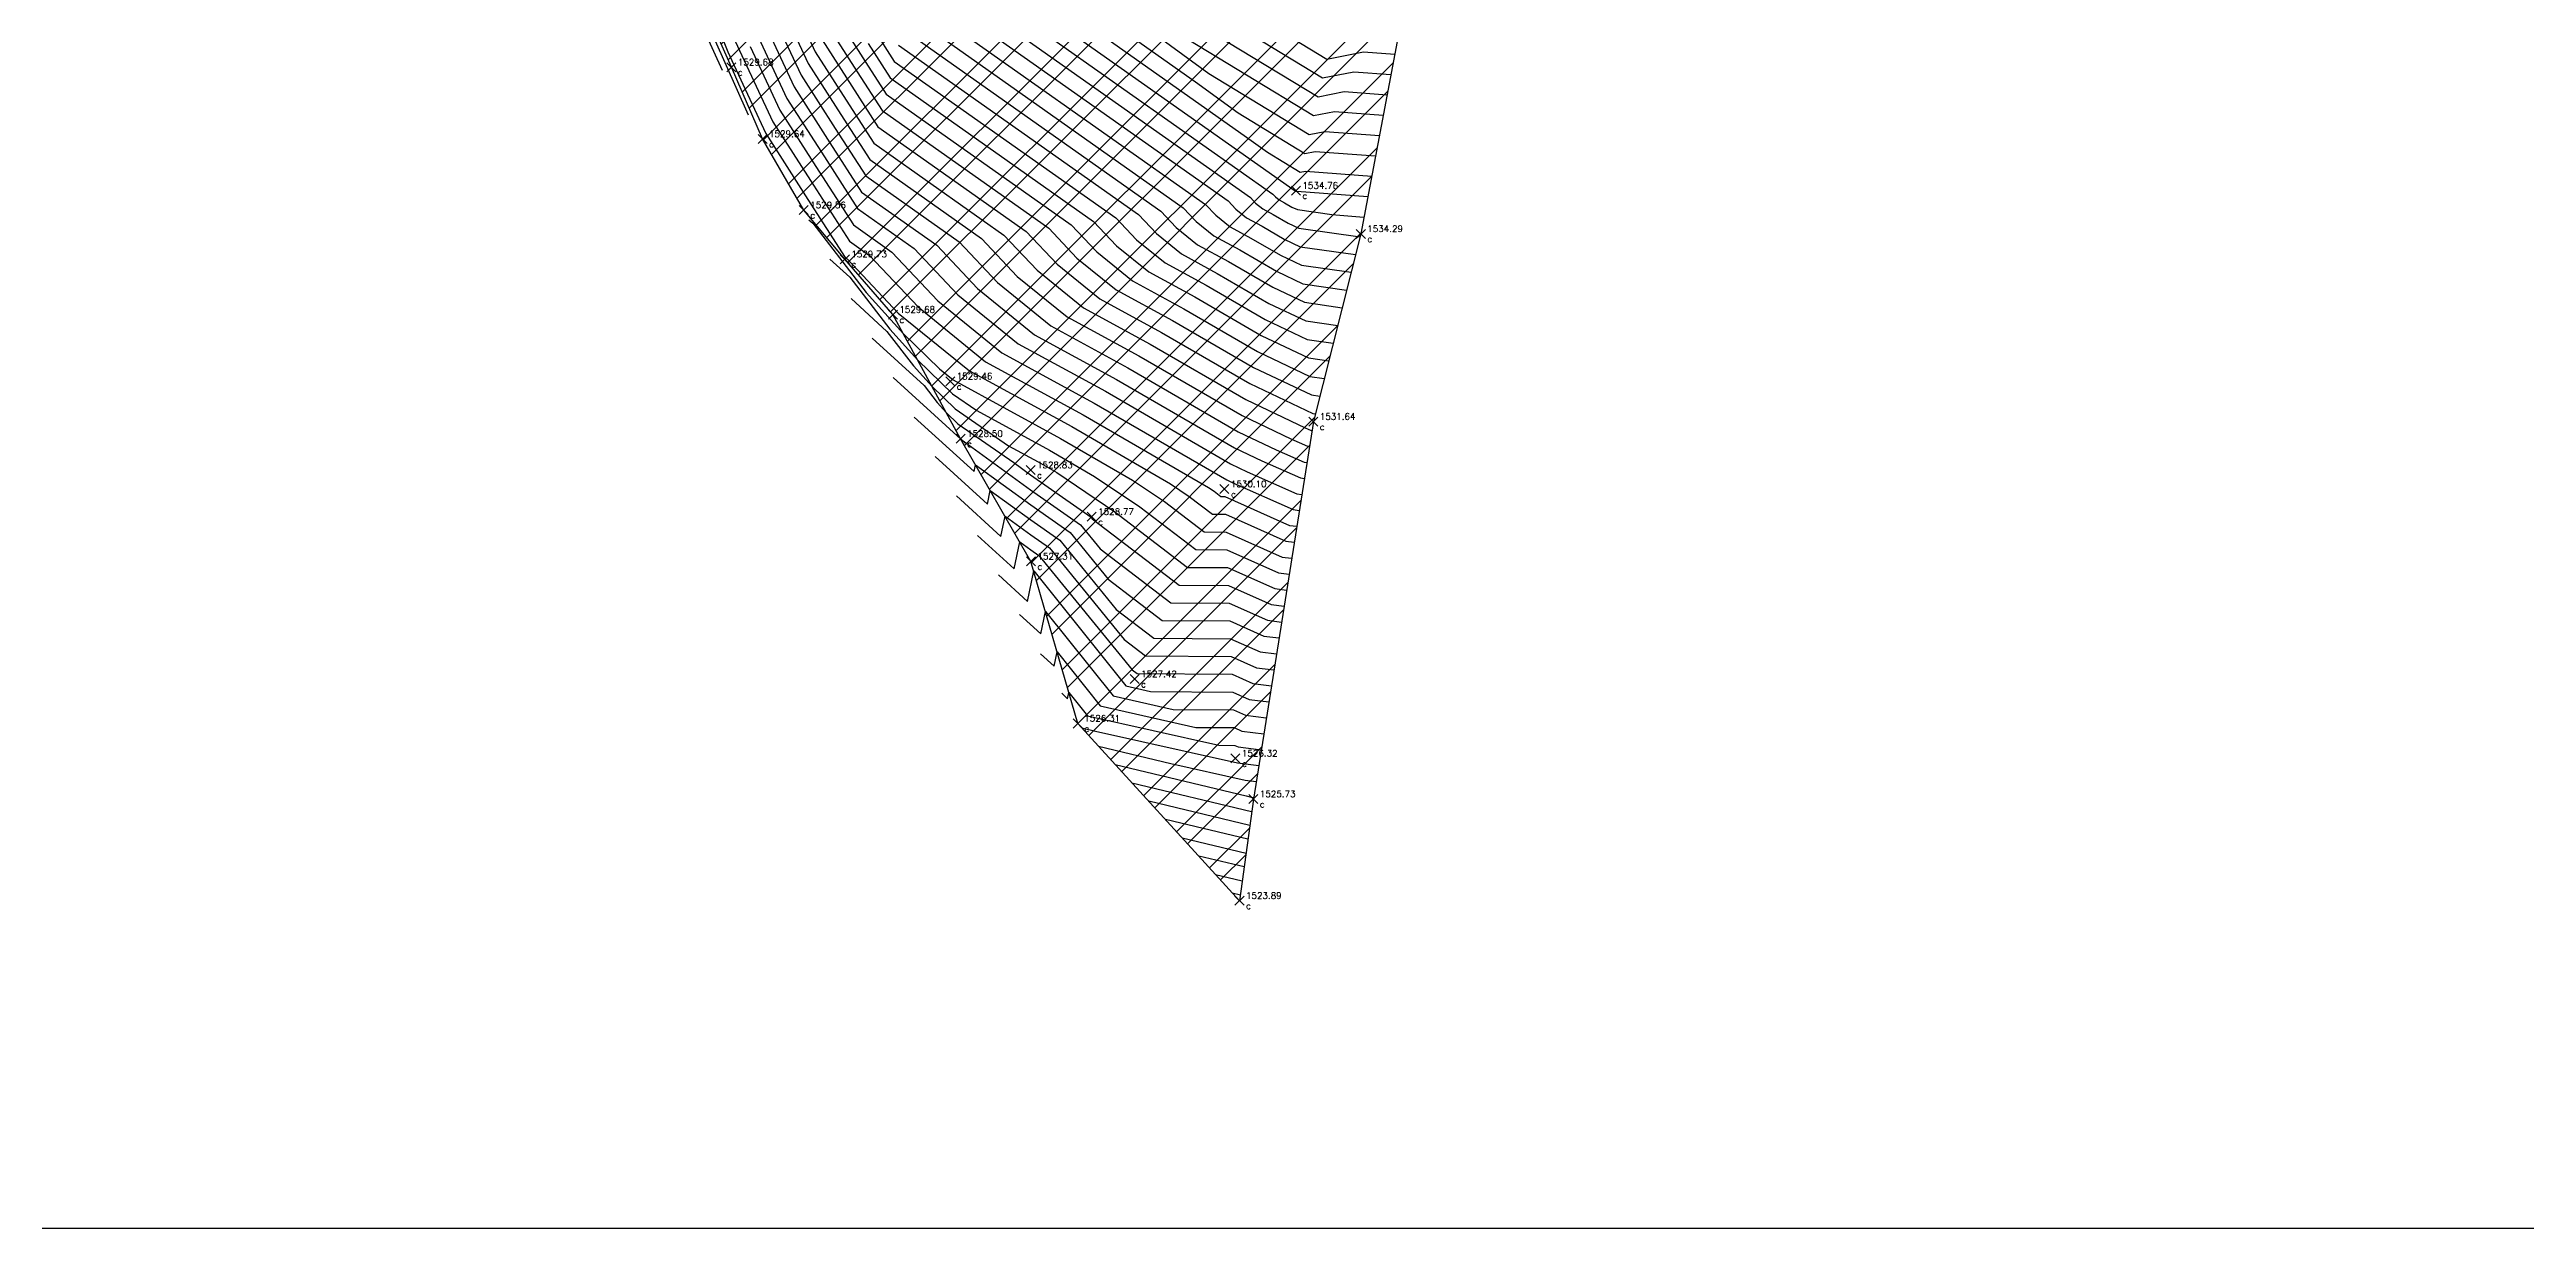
# Model space of a CAD drawing. Header units: metres. Extents: x 1097510 to 2158594, y 877039 to 1751652.
# Drawn here: x 1097671.1 to 1097767.7, y 877038.5 to 877084.5 of the extents above; entities that cross this region are included whole.
import ezdxf

# ---------------------------------------------------------------- set-up
doc = ezdxf.new("R2010")
doc.units = ezdxf.units.M
for name, color, linetype in [('C-TOPO-MAJR', 9, 'Continuous'), ('C-TOPO-MINR', 8, 'Continuous'), ('V-NODE', 1, 'Continuous'), ('V-NODE-TEXT', 11, 'Continuous')]:
    doc.layers.add(name, color=color, linetype=linetype)
doc.styles.get("Standard").update_dxf_attribs({"font": 'simplex.shx'})

# ---------------------------------------------------------------- blocks, each defined once
blk = doc.blocks.new('*U7')
at = {"color": 0, "linetype": 'ByBlock', "lineweight": -2, "transparency": 16777216}
for p, q in [((-0.71, -0.71), (0.71, 0.71)), ((-0.71, 0.71), (0.71, -0.71))]:
    blk.add_line(p, q, dxfattribs=at)

msp = doc.modelspace()

# ---------------------------------------------------------------- hatches: boundary and pattern name
at = {"transparency": 33554516}
h = msp.add_hatch(dxfattribs=at)
h.set_pattern_fill('ANSI32', color=3, scale=0.2)
h.paths.add_polyline_path([(1097729.469, 877182.53), (1097726.491, 877180.653), (1097717.986, 877167.963), (1097718.674, 877156.953), (1097720.55, 877148.199), (1097723.179, 877131.191), (1097727.699, 877108.578), (1097730.496, 877116.583), (1097732.202, 877140.482), (1097734.498, 877150.634), (1097729.913, 877165.817)])
h.paths.add_polyline_path([(1097684.838, 877112.8), (1097691.399, 877111.264), (1097694.98, 877110.431), (1097699.484, 877109.577), (1097707.255, 877107.95), (1097712.386, 877106.545), (1097724.844, 877103.697), (1097724.377, 877088.571), (1097722.256, 877077.336), (1097720.406, 877070.013), (1097718.066, 877055.292), (1097717.526, 877051.329), (1097711.22, 877058.241), (1097709.393, 877064.564), (1097706.649, 877069.346), (1097704.008, 877074.186), (1097702.134, 877076.348), (1097700.531, 877078.264), (1097698.925, 877081.038), (1097697.709, 877083.835)])

# ---------------------------------------------------------------- linework, layer by layer
at = {"color": 7}
msp.add_lwpolyline([(1097792.078, 877038.544), (1097509.867, 877038.544), (1097509.867, 877246.174), (1097792.078, 877246.174)], close=True, dxfattribs=at)
at = {"color": 7, "true_color": 0xf0f0f0, "elevation": 1524.878, "flags": 128}
msp.add_lwpolyline([(1097684.838, 877112.8), (1097691.399, 877111.264), (1097694.98, 877110.431), (1097699.484, 877109.577), (1097707.255, 877107.95), (1097712.386, 877106.545), (1097724.844, 877103.697), (1097724.377, 877088.571), (1097722.256, 877077.336), (1097720.406, 877070.013), (1097718.066, 877055.292), (1097717.526, 877051.329), (1097711.22, 877058.241), (1097709.393, 877064.564), (1097706.649, 877069.346), (1097704.008, 877074.186), (1097702.134, 877076.348), (1097700.531, 877078.264), (1097698.925, 877081.038), (1097697.709, 877083.835)], close=True, dxfattribs=at)
at = {"layer": 'C-TOPO-MAJR', "color": 32, "linetype": 'Continuous', "lineweight": -3, "flags": 128}
for points, elevation in [([(1097705.496, 877089.8), (1097717.796, 877081.115), (1097718.615, 877080.518), (1097719.894, 877079.74), (1097720.094, 877079.779), (1097722.68, 877079.582)], 1535), ([(1097704.858, 877087.249), (1097717.079, 877078.621), (1097717.381, 877078.302), (1097717.8, 877077.962), (1097718.405, 877077.632), (1097719.272, 877077.13), (1097719.891, 877076.836), (1097722.052, 877076.527)], 1534), ([(1097697.182, 877086.306), (1097698.12, 877084.29), (1097699.326, 877081.703), (1097700.907, 877079.234), (1097702.309, 877077.047), (1097703.092, 877076.494), (1097704.987, 877074.487), (1097707.625, 877072.348), (1097711.423, 877070.279), (1097716.316, 877067.443), (1097716.532, 877067.297), (1097716.801, 877067.092), (1097716.95, 877067.091), (1097719.47, 877065.966), (1097719.757, 877065.931)], 1530), ([(1097714.042, 877086.666), (1097720.587, 877082.684), (1097721.607, 877082.886), (1097723.28, 877082.758)], 1536), ([(1097699.408, 877085.714), (1097700.427, 877083.53), (1097701.762, 877081.445), (1097702.946, 877079.597), (1097706.589, 877077.026), (1097708.085, 877075.441), (1097710.169, 877073.751), (1097713.168, 877072.117), (1097717.474, 877069.622), (1097718.96, 877068.916), (1097720.041, 877068.434), (1097720.153, 877068.42)], 1531), ([(1097701.528, 877085.357), (1097702.617, 877083.655), (1097703.584, 877082.148), (1097710.086, 877077.558), (1097711.184, 877076.395), (1097712.713, 877075.155), (1097714.914, 877073.955), (1097718.074, 877072.124), (1097720.327, 877071.054), (1097720.657, 877071.007)], 1532), ([(1097704.221, 877084.698), (1097713.582, 877078.089), (1097714.282, 877077.348), (1097715.257, 877076.558), (1097716.659, 877075.794), (1097718.673, 877074.627), (1097720.109, 877073.945), (1097721.354, 877073.767)], 1533), ([(1097702.375, 877074.81), (1097703.775, 877073.535), (1097704.814, 877072.191), (1097705.538, 877071.383), (1097706.438, 877070.513), (1097708.52, 877069.071), (1097709.677, 877068.44), (1097710.395, 877068.024), (1097712.666, 877066.492), (1097715.495, 877064.329), (1097717.063, 877064.318), (1097718.899, 877063.499), (1097719.361, 877063.442)], 1529), ([(1097705.662, 877068.653), (1097707.697, 877066.8), (1097707.805, 877067.331), (1097709.386, 877066.183), (1097710.516, 877065.389), (1097712.716, 877062.692), (1097714.189, 877061.566), (1097717.176, 877061.545), (1097718.328, 877061.032), (1097718.966, 877060.952)], 1528), ([(1097708.949, 877062.496), (1097709.78, 877061.739), (1097709.958, 877062.61), (1097712.594, 877059.315), (1097714.939, 877058.789), (1097717.29, 877058.773), (1097717.757, 877058.564), (1097718.57, 877058.463)], 1527), ([(1097712.026, 877057.357), (1097714.848, 877056.678), (1097717.742, 877056.028), (1097718.174, 877055.974)], 1526), ([(1097717.852, 877053.723), (1097714.635, 877054.498)], 1525), ([(1097717.244, 877051.638), (1097717.558, 877051.562)], 1524)]:
    msp.add_lwpolyline(points, dxfattribs=dict(at, elevation=elevation))
at = {"layer": 'C-TOPO-MINR', "color": 8, "linetype": 'Continuous', "lineweight": -3, "flags": 128}
for points, elevation in [([(1097705.655, 877090.437), (1097715.811, 877083.267), (1097717.472, 877082.055), (1097720.068, 877080.476), (1097720.472, 877080.556), (1097722.83, 877080.376)], 1535.25), ([(1097705.337, 877089.162), (1097719.702, 877079.02), (1097719.704, 877079.017), (1097719.708, 877079.014), (1097719.714, 877079.011), (1097719.722, 877079.006), (1097719.728, 877079.004), (1097719.764, 877078.999), (1097722.53, 877078.788)], 1534.75), ([(1097711.756, 877089.741), (1097720.934, 877084.157), (1097722.364, 877084.439), (1097723.579, 877084.346)], 1536.5), ([(1097705.018, 877087.887), (1097717.953, 877078.754), (1097718.155, 877078.54), (1097718.436, 877078.312), (1097718.841, 877078.092), (1097719.422, 877077.755), (1097719.837, 877077.558), (1097722.226, 877077.217)], 1534.25), ([(1097705.177, 877088.524), (1097718.827, 877078.887), (1097718.93, 877078.779), (1097719.072, 877078.663), (1097719.277, 877078.552), (1097719.572, 877078.381), (1097719.782, 877078.281), (1097721.127, 877078.089), (1097722.38, 877077.994)], 1534.5), ([(1097712.899, 877088.204), (1097720.761, 877083.421), (1097721.986, 877083.662), (1097723.43, 877083.552)], 1536.25), ([(1097696.392, 877087.418), (1097697.565, 877084.435), (1097697.798, 877083.933), (1097699.051, 877081.246), (1097700.693, 877078.682), (1097702.149, 877076.409), (1097702.218, 877076.361), (1097704.212, 877074.249), (1097706.989, 877071.997), (1097710.986, 877069.819), (1097714.836, 877067.588), (1097715.565, 877067.096), (1097716.474, 877066.401), (1097716.978, 877066.398), (1097719.327, 877065.35), (1097719.658, 877065.308)], 1529.75), ([(1097696.066, 877086.557), (1097697.343, 877083.722)], 1529.25), ([(1097699.731, 877086.071), (1097700.702, 877083.987), (1097701.976, 877081.998), (1097703.105, 877080.235), (1097707.463, 877077.159), (1097708.86, 877075.679), (1097710.805, 877074.102), (1097713.605, 877072.577), (1097717.624, 877070.247), (1097719.525, 877069.345), (1097720.183, 877069.051), (1097720.252, 877069.042)], 1531.25), ([(1097700.053, 877086.427), (1097700.977, 877084.443), (1097702.19, 877082.55), (1097703.265, 877080.873), (1097708.337, 877077.292), (1097709.635, 877075.918), (1097711.441, 877074.453), (1097714.041, 877073.036), (1097717.774, 877070.873), (1097720.09, 877069.773), (1097720.326, 877069.668), (1097720.351, 877069.665)], 1531.5), ([(1097704.54, 877085.974), (1097715.331, 877078.355), (1097715.831, 877077.825), (1097716.528, 877077.26), (1097717.532, 877076.713), (1097718.973, 877075.878), (1097720, 877075.39), (1097721.703, 877075.147)], 1533.5), ([(1097704.699, 877086.611), (1097716.205, 877078.488), (1097716.606, 877078.064), (1097717.164, 877077.611), (1097717.968, 877077.173), (1097719.122, 877076.504), (1097719.946, 877076.113), (1097721.877, 877075.837)], 1533.75), ([(1097697.019, 877084.978), (1097698.368, 877081.984)], 1529.5), ([(1097698.764, 877085.002), (1097699.876, 877082.616), (1097701.334, 877080.34), (1097702.627, 877078.322), (1097704.84, 877076.76), (1097706.536, 877074.964), (1097708.897, 877073.05), (1097712.295, 877071.198), (1097717.175, 877068.371), (1097717.83, 877068.059), (1097719.755, 877067.2), (1097719.955, 877067.175)], 1530.5), ([(1097699.086, 877085.358), (1097700.152, 877083.073), (1097701.548, 877080.892), (1097702.787, 877078.96), (1097705.715, 877076.893), (1097707.311, 877075.203), (1097709.533, 877073.401), (1097712.732, 877071.657), (1097717.325, 877068.996), (1097718.395, 877068.488), (1097719.898, 877067.817), (1097720.054, 877067.798)], 1530.75), ([(1097701.803, 877085.813), (1097702.831, 877084.208), (1097703.743, 877082.786), (1097710.96, 877077.691), (1097711.958, 877076.633), (1097713.349, 877075.506), (1097715.35, 877074.415), (1097718.224, 877072.75), (1097720.273, 877071.776), (1097720.831, 877071.697)], 1532.25), ([(1097703.259, 877085.313), (1097704.062, 877084.061), (1097712.708, 877077.956), (1097713.508, 877077.11), (1097714.621, 877076.207), (1097716.223, 877075.334), (1097718.523, 877074.001), (1097720.164, 877073.222), (1097721.18, 877073.077)], 1532.75), ([(1097704.38, 877085.336), (1097714.456, 877078.222), (1097715.057, 877077.587), (1097715.893, 877076.909), (1097717.096, 877076.253), (1097718.823, 877075.253), (1097720.055, 877074.667), (1097721.529, 877074.457)], 1533.25), ([(1097713.826, 877085.419), (1097716.329, 877083.592), (1097720.241, 877081.212), (1097720.851, 877081.332), (1097722.98, 877081.17)], 1535.5), ([(1097715.185, 877085.129), (1097720.414, 877081.948), (1097721.229, 877082.109), (1097723.13, 877081.964)], 1535.75), ([(1097698.442, 877084.646), (1097699.601, 877082.16), (1097701.12, 877079.787), (1097702.468, 877077.684), (1097703.966, 877076.627), (1097705.762, 877074.726), (1097708.261, 877072.699), (1097711.859, 877070.738), (1097717.025, 877067.745), (1097717.266, 877067.631), (1097719.612, 877066.583), (1097719.856, 877066.553)], 1530.25), ([(1097701.253, 877084.9), (1097702.403, 877083.103), (1097703.424, 877081.51), (1097709.211, 877077.425), (1097710.409, 877076.156), (1097712.077, 877074.804), (1097714.477, 877073.496), (1097717.924, 877071.499), (1097720.382, 877070.331), (1097720.483, 877070.317)], 1531.75), ([(1097703.045, 877084.761), (1097703.902, 877083.423), (1097711.834, 877077.823), (1097712.733, 877076.872), (1097713.985, 877075.857), (1097715.786, 877074.875), (1097718.373, 877073.376), (1097720.218, 877072.499), (1097721.006, 877072.387)], 1532.5), ([(1097700.732, 877077.888), (1097700.884, 877077.75), (1097702.968, 877075.054), (1097704.419, 877073.432), (1097705.82, 877072.079), (1097706.353, 877071.646), (1097710.55, 877069.359), (1097713.356, 877067.734), (1097714.599, 877066.894), (1097716.148, 877065.71), (1097717.007, 877065.705), (1097719.184, 877064.733), (1097719.559, 877064.686)], 1529.5), ([(1097701.553, 877076.349), (1097702.329, 877075.643), (1097703.891, 877073.623), (1097704.979, 877072.407), (1097706.332, 877071.1), (1097707.275, 877070.447), (1097710.114, 877068.9), (1097711.876, 877067.879), (1097713.632, 877066.693), (1097715.821, 877065.02), (1097717.035, 877065.011), (1097719.042, 877064.116), (1097719.46, 877064.064)], 1529.25), ([(1097703.197, 877073.271), (1097705.221, 877071.428), (1097705.737, 877070.76), (1097706.097, 877070.358), (1097706.544, 877069.926), (1097708.722, 877068.417), (1097709.378, 877067.941), (1097711.735, 877066.284), (1097711.781, 877066.228), (1097715.168, 877063.638), (1097717.091, 877063.625), (1097718.756, 877062.882), (1097719.263, 877062.819)], 1528.75), ([(1097704.018, 877071.731), (1097706.655, 877069.331), (1097706.656, 877069.334), (1097709.38, 877067.355), (1097711.329, 877065.986), (1097712.093, 877065.049), (1097714.842, 877062.948), (1097717.12, 877062.932), (1097718.613, 877062.265), (1097719.164, 877062.197)], 1528.5), ([(1097704.84, 877070.192), (1097707.176, 877068.065), (1097707.23, 877068.333), (1097709.383, 877066.769), (1097710.922, 877065.687), (1097712.404, 877063.871), (1097714.515, 877062.257), (1097717.148, 877062.239), (1097718.471, 877061.648), (1097719.065, 877061.575)], 1528.25), ([(1097706.484, 877067.113), (1097708.218, 877065.535), (1097708.38, 877066.33), (1097709.388, 877065.598), (1097710.11, 877065.09), (1097713.027, 877061.514), (1097713.862, 877060.875), (1097717.205, 877060.852), (1097718.185, 877060.415), (1097718.867, 877060.33)], 1527.75), ([(1097707.305, 877065.574), (1097708.739, 877064.269), (1097708.954, 877065.329), (1097709.391, 877065.012), (1097709.703, 877064.792), (1097713.339, 877060.335), (1097713.536, 877060.185), (1097717.233, 877060.159), (1097718.042, 877059.798), (1097718.768, 877059.708)], 1527.5), ([(1097708.127, 877064.035), (1097709.26, 877063.004), (1097709.501, 877064.191), (1097713.091, 877059.703), (1097714.05, 877059.488), (1097717.261, 877059.466), (1097717.9, 877059.181), (1097718.669, 877059.086)], 1527.25), ([(1097709.77, 877060.956), (1097710.301, 877060.473), (1097710.414, 877061.029), (1097712.097, 877058.926), (1097715.828, 877058.09), (1097717.318, 877058.08), (1097717.614, 877057.947), (1097718.471, 877057.841)], 1526.75), ([(1097710.592, 877059.417), (1097710.822, 877059.208), (1097710.871, 877059.449), (1097711.6, 877058.538), (1097716.716, 877057.391), (1097717.346, 877057.386), (1097717.471, 877057.331), (1097718.372, 877057.219)], 1526.5), ([(1097711.374, 877058.072), (1097711.913, 877057.943), (1097717.446, 877056.699), (1097718.273, 877056.596)], 1526.25), ([(1097712.678, 877056.642), (1097717.784, 877055.413), (1097718.038, 877055.356), (1097718.075, 877055.352)], 1525.75), ([(1097713.331, 877055.927), (1097717.999, 877054.804)], 1525.5), ([(1097717.926, 877054.263), (1097713.983, 877055.213)], 1525.25), ([(1097715.287, 877053.783), (1097717.779, 877053.183)], 1524.75), ([(1097717.705, 877052.643), (1097715.94, 877053.068)], 1524.5), ([(1097716.592, 877052.353), (1097717.631, 877052.103)], 1524.25)]:
    msp.add_lwpolyline(points, dxfattribs=dict(at, elevation=elevation))

# ---------------------------------------------------------------- block references
at = {"layer": 'V-NODE', "xscale": 0.25, "yscale": 0.25, "zscale": 0.25}
for p in [(1097697.709, 877083.835, 1529.681), (1097698.925, 877081.038, 1529.636), (1097719.726, 877079.024, 1534.757), (1097700.531, 877078.264, 1529.561), (1097722.256, 877077.336, 1534.293), (1097702.134, 877076.348, 1529.726), (1097704.008, 877074.186, 1529.684), (1097706.244, 877071.586, 1529.457), (1097706.649, 877069.346, 1528.503), (1097720.406, 877070.013, 1531.64), (1097709.377, 877068.124, 1528.828), (1097716.938, 877067.382, 1530.105), (1097711.761, 877066.303, 1528.766), (1097709.393, 877064.564, 1527.309), (1097713.435, 877059.972, 1527.423), (1097711.22, 877058.241, 1526.309), (1097717.367, 877056.879, 1526.317), (1097718.066, 877055.292, 1525.726), (1097717.526, 877051.329, 1523.892)]:
    msp.add_blockref('*U7', p, dxfattribs=at)

# ---------------------------------------------------------------- texts
at = {"layer": 'V-NODE-TEXT', "char_height": 0.25}
for s, insert, attachment_point in [('1529.68', (1097697.961, 877083.91, 1529.681), 7), ('c', (1097697.961, 877083.76, 1529.681), 1), ('1529.64', (1097699.177, 877081.113, 1529.636), 7), ('c', (1097699.177, 877080.963, 1529.636), 1), ('1534.76', (1097719.978, 877079.099, 1534.757), 7), ('1529.56', (1097700.783, 877078.339, 1529.561), 7), ('c', (1097719.978, 877078.949, 1534.757), 1), ('c', (1097700.783, 877078.189, 1529.561), 1), ('1534.29', (1097722.508, 877077.411, 1534.293), 7), ('1529.73', (1097702.386, 877076.423, 1529.726), 7), ('c', (1097722.508, 877077.261, 1534.293), 1), ('c', (1097702.386, 877076.273, 1529.726), 1), ('1529.68', (1097704.26, 877074.261, 1529.684), 7), ('c', (1097704.26, 877074.111, 1529.684), 1), ('1529.46', (1097706.496, 877071.661, 1529.457), 7), ('c', (1097706.496, 877071.511, 1529.457), 1), ('1528.50', (1097706.901, 877069.421, 1528.503), 7), ('c', (1097720.658, 877069.938, 1531.64), 1), ('1531.64', (1097720.658, 877070.088, 1531.64), 7), ('c', (1097706.901, 877069.271, 1528.503), 1), ('c', (1097709.629, 877068.049, 1528.828), 1), ('1528.83', (1097709.629, 877068.199, 1528.828), 7), ('1530.10', (1097717.19, 877067.457, 1530.105), 7), ('1528.77', (1097712.013, 877066.378, 1528.766), 7), ('c', (1097717.19, 877067.307, 1530.105), 1), ('c', (1097712.013, 877066.228, 1528.766), 1), ('1527.31', (1097709.645, 877064.639, 1527.309), 7), ('c', (1097709.645, 877064.489, 1527.309), 1), ('1527.42', (1097713.687, 877060.047, 1527.423), 7), ('c', (1097713.687, 877059.897, 1527.423), 1), ('c', (1097711.472, 877058.166, 1526.309), 1), ('1526.31', (1097711.472, 877058.316, 1526.309), 7), ('1526.32', (1097717.619, 877056.954, 1526.317), 7), ('c', (1097717.619, 877056.804, 1526.317), 1), ('c', (1097718.318, 877055.217, 1525.726), 1), ('1525.73', (1097718.318, 877055.367, 1525.726), 7), ('c', (1097717.778, 877051.254, 1523.892), 1), ('1523.89', (1097717.778, 877051.404, 1523.892), 7)]:
    msp.add_mtext(s, dxfattribs=dict(at, insert=insert, attachment_point=attachment_point))

doc.saveas('drawing.dxf')
